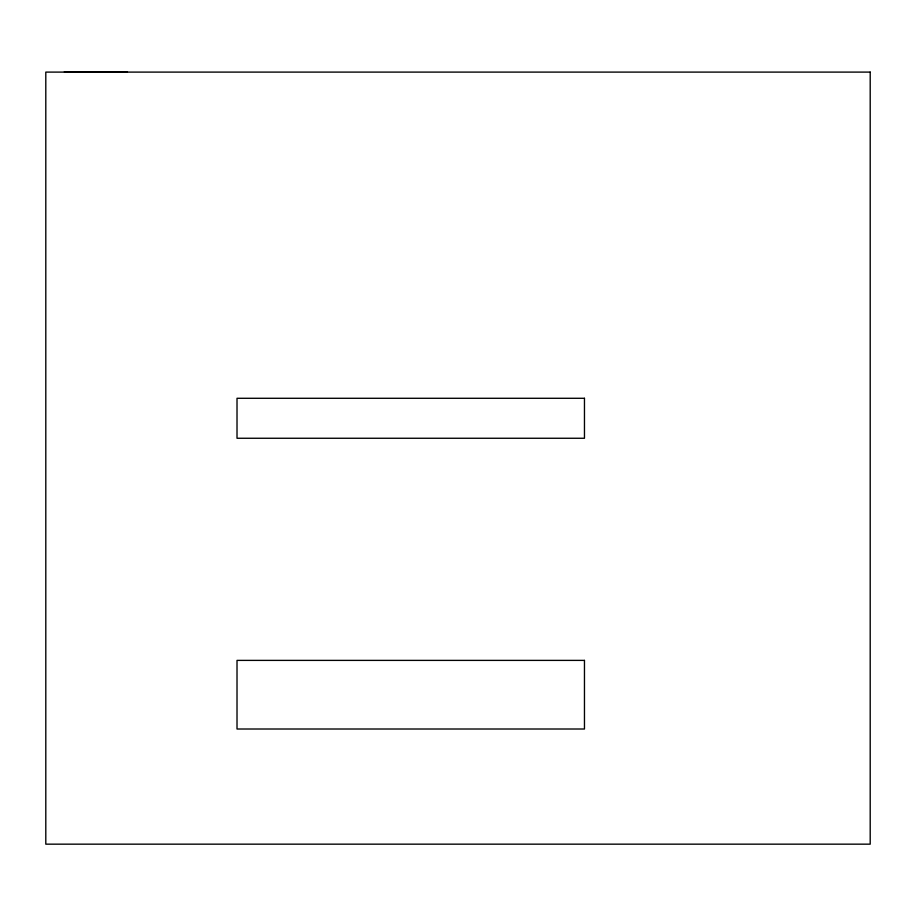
<?xml version="1.0" encoding="UTF-8"?>
<svg xmlns="http://www.w3.org/2000/svg" width="916" height="916" viewBox="0 0 916 916"><rect width="100%" height="100%" fill="white"/><g stroke="black" fill="none" stroke-linecap="round" stroke-linejoin="round"><path stroke-width="1.37" d="M64.338 71.837L127.439 71.837M870.2 72.101L45.8 72.101L45.8 844.163L870.2 844.163L870.2 72.101M584.465 398.288L237.015 398.288L237.015 438.26L584.465 438.26L584.465 398.288M584.465 660.39L237.015 660.39L237.015 729.01L584.465 729.01L584.465 660.39"/></g></svg>
